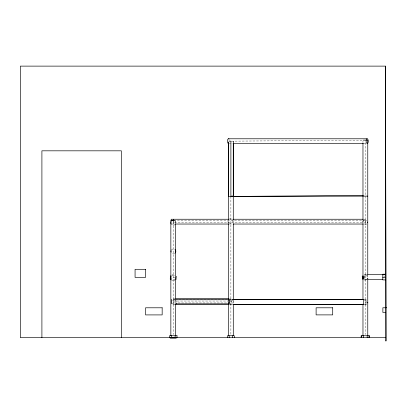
<?xml version="1.0" encoding="UTF-8"?>
<svg xmlns="http://www.w3.org/2000/svg" width="407" height="407" viewBox="0 0 407 407"><rect width="100%" height="100%" fill="white"/><g stroke="black" fill="none" stroke-linecap="round" stroke-linejoin="round"><path stroke-width="0.31" stroke-dasharray="2.04 1.53" d="M233.287 143.086L233.287 141.158L231.507 141.158M171.54 275.285L173.55 274.354L174.908 275.315M175.966 279.584L172.95 280.978L171.591 280.021M231.517 141.153L362.83 140.171M233.206 141.158L233.287 143.05M229.217 143.503L231.115 143.503M363.451 143.503L365.985 143.503M231.486 195.375L232.682 195.375M229.334 219.241L232.692 219.241M363.751 219.241L365.654 219.241L365.654 219.846M173.845 220.467L364.743 220.467M174.44 222.385L364.769 222.385M171.189 224.033L174.807 224.033M229.324 224.033L232.504 224.033M363.751 224.033L365.654 224.033L365.654 223.234M366.57 274.654L364.743 274.654L364.743 275.361M383.826 276.526L384.854 276.526M173.25 277.666L175.651 277.666M366.57 279.456L364.743 279.456L364.743 278.754M173.24 298.957L175.142 298.957M229.609 298.957L230.876 298.957M175.275 299.043L171.474 299.181M230.265 299.547L231.532 299.547M364.407 299.623L366.31 299.623L366.31 304.4L364.407 304.4M174.776 299.883L173.504 299.883L173.504 304.675L174.776 304.675M175.407 299.883L228.032 299.883M228.668 299.883L231.207 299.883M364.351 299.883L365.623 299.883L365.623 304.675L364.351 304.675M173.514 301.032L231.151 301.032L231.151 302.95L173.514 302.95M171.474 303.826L175.275 303.826M229.629 304.324L232.804 304.324M229.304 304.675L232.473 304.675M364.357 274.45L366.717 275.101M363.543 279.726L365.908 280.377L368.086 278.225L367.307 275.259M367.77 274.654L367.77 278.856M365.369 142.669L365.369 219.887M365.369 222.385L365.369 334.473M363.303 220.039L363.303 223.428M362.968 141.158L362.968 142.44M362.968 220.167L362.968 223.652M233.287 220.467L233.287 223.652M233.287 300.905L233.287 303.439M231.827 300.071L231.827 304.4M230.886 196.454L230.886 334.468M228.485 220.467L228.485 223.652M175.631 220.467L175.651 223.657M175.636 300.269L175.631 303.439M173.54 223.234L173.54 224.033M173.25 222.385L173.25 334.473M175.458 300.239A2.401 2.401 0 0 1 176.577 302.94M174.878 304.639A2.401 2.401 0 0 1 172.563 304.019M172.563 300.62A2.401 2.401 0 0 1 174.878 300M233.257 301.47A2.401 2.401 0 0 1 230.235 303.79M230.235 299.15A2.401 2.401 0 0 1 231.476 299.15M366.814 304.461A2.401 2.401 0 0 1 364.433 304.751M364.479 300.315A2.401 2.401 0 0 1 366.855 300.656M174.964 221.133A2.401 2.401 0 0 1 175.59 223.453M174.964 224.532A2.401 2.401 0 0 1 171.571 224.532M366.849 223.789A2.401 2.401 0 0 1 364.021 224.516M362.734 223.204A2.401 2.401 0 0 1 364.672 219.922M366.442 220.421A2.401 2.401 0 0 1 366.885 220.869M174.623 253.413A2.401 2.401 0 0 1 171.342 252.533M171.342 250.132A2.401 2.401 0 0 1 174.623 249.252M229.523 218.813A2.401 2.401 0 0 1 232.545 221.133A2.401 2.401 0 0 1 229.523 223.453M228.943 223.214A2.401 2.401 0 0 1 227.823 220.513M365.232 275.31A2.289 2.289 0 0 1 367.134 278.785M366.758 279.253A2.289 2.289 0 0 1 363.99 279.553M174.949 279.365A2.401 2.401 0 0 1 171.55 279.365M172.049 275.585A2.401 2.401 0 0 1 174.949 275.966M229.37 139.799A2.366 1.058 -90 0 1 229.497 140.349"/><path stroke-width="0.61" d="M228.485 195.375L228.485 142.419L228.485 219.836M233.282 195.375L233.287 143.681L233.287 219.836M170.533 275.753L170.233 279.065L171.138 279.701M175.966 279.584L176.267 276.272M363.049 275.743L362.179 276.602L362.952 279.568M228.485 196.454L233.303 196.449M233.287 196.433L363.359 195.401M385.368 66.122L385.368 340.878L386.238 340.878L385.368 66.122L20.35 66.122L20.35 337.657L385.368 337.657M228.413 138.782L367.078 138.782M363.288 140.156L365.99 140.156M366.57 140.156L367.77 140.156L367.765 274.776M228.805 141.158L230.886 141.158L230.886 196.454L367.77 196.128M233.018 143.503L363.451 143.503M228.698 219.241L171.189 219.241L171.189 220.879M232.692 219.241L363.303 219.241M174.695 220.467L170.848 220.467L170.848 335.734M175.346 224.033L228.698 224.033M233.13 224.033L363.303 224.033M385.368 274.211L382.794 274.211L382.794 279.904L385.368 279.904M367.77 274.654L382.794 274.654M382.794 274.74L385.368 274.74M382.794 277.584L385.368 277.584M367.77 279.456L382.794 279.456M175.773 298.957L228.342 298.957M175.905 299.043L229.11 299.043M232.804 299.547L363.476 299.547M233.099 299.623L363.141 299.623M175.905 303.826L228.475 303.826M232.804 304.324L363.476 304.324M175.407 304.675L228.668 304.675M233.104 304.675L363.085 304.675M386.65 307.763L382.87 307.763L382.87 312.439L385.368 312.439M170.299 338.146L176.206 338.146M369.576 337.657L369.576 335.734L361.157 335.734L361.157 337.657M368.991 335.734L368.991 337.657M367.765 279.222L367.77 335.734M367.18 335.734L367.18 337.657M365.654 220.319L365.654 222.715M364.743 275.854L364.743 278.256M363.476 299.694L363.476 304.131M363.553 335.734L363.553 337.657M362.968 143.071L362.978 219.841M362.978 223.652L362.968 299.644M362.968 304.075L362.978 335.734M361.742 335.734L361.742 337.657M234.305 337.657L234.305 335.734L227.467 335.734L227.467 337.657M233.287 223.652L233.287 299.644M233.287 304.075L233.287 335.734M232.595 335.734L232.595 337.657M229.177 335.734L229.177 337.657M229.11 299.476L229.11 303.286M228.999 299.995L228.999 303.805M228.485 223.652L228.485 299.644M228.485 303.439L228.485 335.734M175.631 223.652L175.631 299.644M175.631 304.075L175.651 335.734M175.127 335.734L175.127 337.739M173.54 219.241L173.54 222.715M171.474 299.476L171.474 303.617M171.378 335.734L171.378 337.739M121.347 337.657L121.347 150.819L41.906 150.819L41.906 337.657M176.338 303.52A2.401 2.401 0 0 1 175.458 304.4M229.156 303.169A2.401 2.401 0 0 1 228.775 302.671M228.775 300.269A2.401 2.401 0 0 1 229.156 299.776M232.056 299.394A2.401 2.401 0 0 1 233.175 300.849M367.76 302.253A2.401 2.401 0 0 1 367.75 302.884M171.189 224.033A2.401 2.401 0 0 1 171.189 221.632M172.069 220.752A2.401 2.401 0 0 1 173.891 220.513M367.348 222.019A2.401 2.401 0 0 1 367.338 222.649M175.122 249.633A2.401 2.401 0 0 1 175.122 253.032M171.103 251.953A2.401 2.401 0 0 1 171.103 250.712M171.169 278.866A2.401 2.401 0 0 1 171.169 276.465M228.953 139.006A2.366 1.058 -90 0 0 227.457 140.715L227.442 141.331A2.366 1.058 -90 0 0 228.581 143.503M367.765 143.091A2.366 1.058 -90 0 0 368.208 141.57L368.223 140.954A2.366 1.058 -90 0 0 367.221 138.777A2.366 1.058 -90 0 0 366.122 140.715L366.112 141.331A2.366 1.058 -90 0 0 366.712 143.279M367.521 143.371A2.366 1.058 -90 0 1 367.251 143.503M145.564 269.302L135.073 269.302L135.073 277.386L145.564 277.386L145.564 269.302M162.164 307.794L145.564 307.794L145.564 314.911L162.164 314.911L162.164 307.794M332.728 307.794L316.112 307.794L316.112 314.886L332.712 314.886L332.712 307.763M177.004 335.734L169.5 335.734L169.5 337.739L177.004 337.739L177.004 335.734M363.222 278.764L363.171 278.698A2.284 2.284 0 0 1 363.222 276.409L363.222 278.764"/></g></svg>
